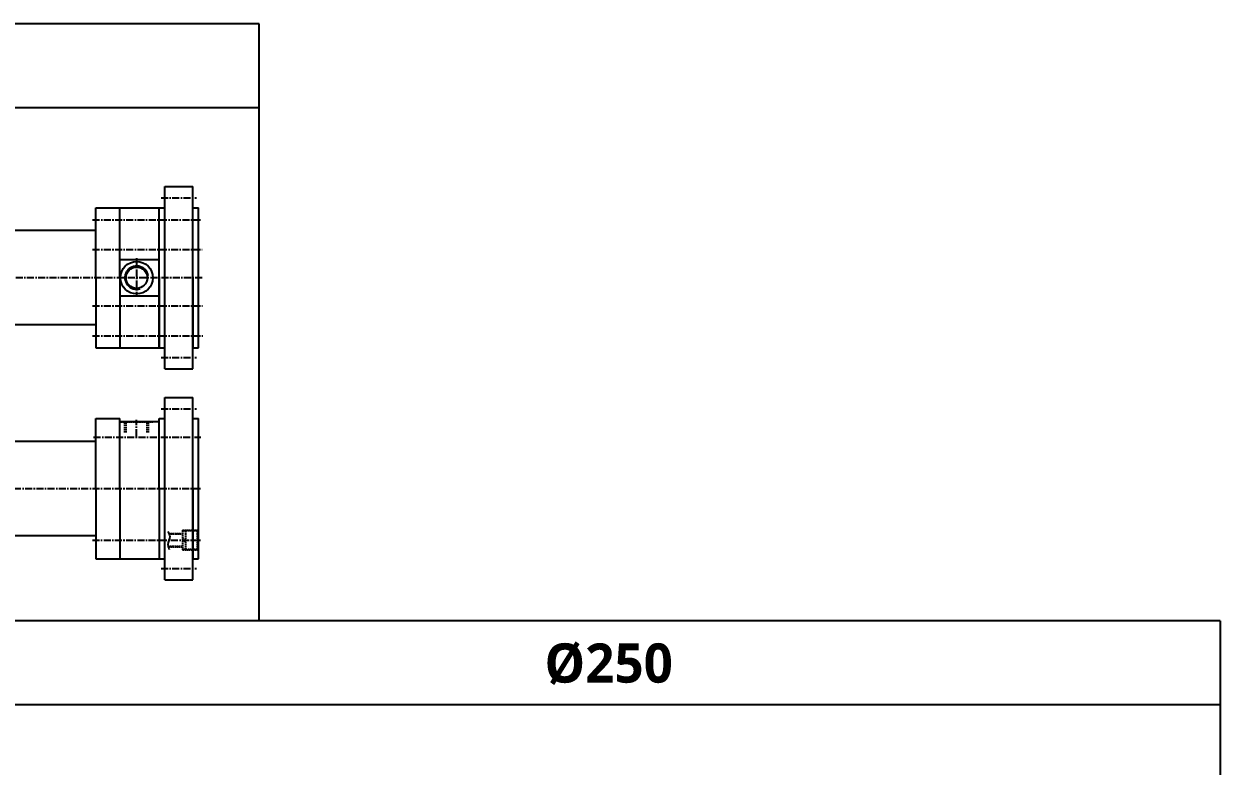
# Model space of a CAD drawing. Extents: x 0 to 8675, y 0 to 2968.
# Drawn here: x 6541 to 8675, y 1644 to 2968 of the extents above; entities that cross this region are included whole.
import ezdxf

# ---------------------------------------------------------------- set-up
doc = ezdxf.new("R2010")
doc.units = 0
doc.header["$LTSCALE"] = 5
doc.header["$MEASUREMENT"] = 0
doc.header["$PDMODE"] = 34
doc.linetypes.add('CENTERX2', pattern=[4, 2.5, -0.5, 0.5, -0.5])
doc.linetypes.add('HIDDENX2', pattern=[0.75, 0.5, -0.25])
doc.layers.get('0').update_dxf_attribs({"linetype": 'CONTINUOUS'})
doc.layers.get('Defpoints').update_dxf_attribs({"linetype": 'CONTINUOUS'})
for name, color, linetype in [('CEN', 1, 'CENTERX2'), ('DIM', 3, 'CONTINUOUS'), ('HID', 2, 'HIDDENX2'), ('ML', 3, 'CONTINUOUS'), ('테두리', 7, 'CONTINUOUS')]:
    doc.layers.add(name, color=color, linetype=linetype)
doc.styles.add('문자', font='romans.shx')

msp = doc.modelspace()

# ---------------------------------------------------------------- linework, layer by layer
for p, q in [((6960.8, 2967.8), (0, 2967.8)), ((6960.8, 1902.7), (6960.8, 2967.8)), ((6960.8, 2817.8), (0, 2817.8)), ((8674.5, 1902.7), (0, 1902.7)), ((8674.5, 1902.7), (8674.5, 0)), ((8674.5, 1752.7), (0, 1752.7))]:
    msp.add_line(p, q)
at = {"layer": 'CEN'}
for p, q in [((6785.9, 2657.4), (6849.1, 2657.4)), ((6663.9, 2618.3), (6858.2, 2618.3)), ((6663.9, 2565.3), (6859.2, 2565.3)), ((6742.4, 2549.7), (6742.4, 2480.6)), ((6859.3, 2514.9), (6151.8, 2514.9)), ((6663.9, 2464.5), (6859.9, 2464.5)), ((6663.9, 2411.5), (6860.3, 2411.5)), ((6785.9, 2372.4), (6849.1, 2372.4)), ((6742.4, 2231.9), (6742.4, 2261.4)), ((6785.9, 2281), (6849.1, 2281)), ((6665.6, 2230.3), (6857.1, 2230.3)), ((6856.1, 2138.5), (6154.1, 2138.5)), ((6663.6, 2046.7), (6857.6, 2046.7)), ((6785.9, 1996), (6849.1, 1996))]:
    msp.add_line(p, q, dxfattribs=at)
at = {"layer": 'Defpoints', "color": 0, "linetype": 'ByBlock'}
for p in [(6852.4, 2639.9), (6852.4, 2389.9), (6852.4, 2263.5), (6852.4, 2013.5)]:
    msp.add_point(p, dxfattribs=at)
at = {"layer": 'DIM'}
msp.add_open_spline([(6797.7, 2061.9), (6799.5, 2059), (6803.6, 2051.7), (6796.4, 2040.6), (6799.2, 2033.1), (6800.5, 2030.2)], degree=3, knots=[1.096526, 1.096526, 1.096526, 1.096526, 10.64695, 25.138765, 34.236691, 34.236691, 34.236691, 34.236691], dxfattribs=at)
at = {"layer": 'HID'}
for p, q in [((6713.4, 2257.5), (6713.4, 2258.5)), ((6713.4, 2257.5), (6771.4, 2257.5)), ((6721.5, 2238.5), (6721.5, 2257.5)), ((6723.4, 2238.5), (6723.4, 2257.5)), ((6761.4, 2238.5), (6761.4, 2257.5)), ((6763.4, 2238.5), (6763.4, 2257.5)), ((6771.4, 2257.5), (6771.4, 2258.5)), ((6799.6, 2058.7), (6824.3, 2058.7)), ((6800, 2057.7), (6824.3, 2057.7)), ((6824.3, 2064.2), (6824.3, 2029.2)), ((6824.3, 2064.2), (6852.4, 2064.2)), ((6850.9, 2063.2), (6824.3, 2063.2)), ((6824.3, 2051.3), (6829.9, 2045.9)), ((6824.3, 2048.2), (6829.9, 2042.8)), ((6829.9, 2030.2), (6829.9, 2063.2)), ((6850.9, 2030.2), (6850.9, 2063.2)), ((6850.9, 2063.2), (6851.9, 2062.2)), ((6851.9, 2031.2), (6851.9, 2062.2)), ((6798.5, 2035.7), (6824.3, 2035.7)), ((6798.8, 2034.7), (6824.3, 2034.7)), ((6850.9, 2030.2), (6824.3, 2030.2)), ((6824.3, 2029.2), (6852.4, 2029.2)), ((6850.9, 2030.2), (6851.9, 2031.2))]:
    msp.add_line(p, q, dxfattribs=at)
at = {"layer": 'ML'}
for p, q in [((6792.4, 2352.4), (6792.4, 2677.4)), ((6792.4, 2677.4), (6842.4, 2677.4)), ((6842.4, 2352.4), (6842.4, 2677.4)), ((6669.4, 2514.9), (6669.4, 2639.9)), ((6669.4, 2639.9), (6782.4, 2639.9)), ((6669.4, 2514.9), (6669.4, 2639.9)), ((6669.4, 2514.9), (6669.4, 2639.9)), ((6712.4, 2514.9), (6712.4, 2639.9)), ((6712.4, 2514.9), (6712.4, 2639.9)), ((6712.4, 2514.9), (6712.4, 2637.8)), ((6712.4, 2514.9), (6712.4, 2637.8)), ((6712.4, 2514.9), (6712.4, 2637.8)), ((6782.4, 2389.9), (6782.4, 2639.9)), ((6782.4, 2514.9), (6782.4, 2639.9)), ((6782.4, 2639.9), (6792.4, 2639.9)), ((6782.4, 2514.9), (6782.4, 2634.9)), ((6782.4, 2514.9), (6782.4, 2634.9)), ((6782.4, 2514.9), (6782.4, 2634.9)), ((6782.4, 2514.9), (6782.4, 2634.9)), ((6842.4, 2639.9), (6852.4, 2639.9)), ((6852.4, 2389.9), (6852.4, 2639.9)), ((6669.4, 2598.9), (6485.4, 2598.9)), ((6712.4, 2547.3), (6782.4, 2547.3)), ((6782.4, 2514.9), (6782.4, 2548.8)), ((6669.4, 2514.9), (6669.4, 2389.9)), ((6669.4, 2514.9), (6669.4, 2389.9)), ((6669.4, 2514.9), (6669.4, 2389.9)), ((6669.4, 2514.9), (6669.4, 2389.9)), ((6712.4, 2514.9), (6712.4, 2392)), ((6712.4, 2514.9), (6712.4, 2389.9)), ((6712.4, 2514.9), (6712.4, 2392)), ((6712.4, 2514.9), (6712.4, 2389.9)), ((6712.4, 2514.9), (6712.4, 2389.9)), ((6782.4, 2514.9), (6782.4, 2389.9)), ((6782.4, 2514.9), (6782.4, 2389.9)), ((6782.4, 2514.9), (6782.4, 2389.9)), ((6782.4, 2514.9), (6782.4, 2389.9)), ((6782.4, 2514.9), (6782.4, 2389.9)), ((6782.4, 2514.9), (6782.4, 2389.9)), ((6842.4, 2514.9), (6842.4, 2389.9)), ((6712.4, 2482.5), (6782.4, 2482.5)), ((6669.4, 2430.9), (6485.4, 2430.9)), ((6669.4, 2389.9), (6782.4, 2389.9)), ((6782.4, 2389.9), (6792.4, 2389.9)), ((6842.4, 2389.9), (6852.4, 2389.9)), ((6792.4, 2352.4), (6842.4, 2352.4)), ((6792.4, 1976), (6792.4, 2301)), ((6792.4, 2301), (6842.4, 2301)), ((6842.4, 1976), (6842.4, 2301)), ((6669.4, 2263.5), (6712.4, 2263.5)), ((6669.4, 2138.5), (6669.4, 2263.5)), ((6669.4, 2138.5), (6669.4, 2263.5)), ((6712.4, 2138.5), (6712.4, 2263.5)), ((6712.4, 2138.5), (6712.4, 2261.4)), ((6712.4, 2138.5), (6712.4, 2261.4)), ((6782.4, 2138.5), (6782.4, 2263.5)), ((6782.4, 2263.5), (6792.4, 2263.5)), ((6842.4, 2263.5), (6852.4, 2263.5)), ((6852.4, 2013.5), (6852.4, 2263.5)), ((6712.4, 2258.5), (6782.4, 2258.5)), ((6782.4, 2138.5), (6782.4, 2258.5)), ((6782.4, 2138.5), (6782.4, 2258.5)), ((6782.4, 2138.5), (6782.4, 2258.5)), ((6782.4, 2138.5), (6782.4, 2258.5)), ((6669.4, 2222.5), (6485.4, 2222.5)), ((6782.4, 2138.5), (6782.4, 2172.4)), ((6669.4, 2138.5), (6669.4, 2013.5)), ((6712.4, 2138.5), (6712.4, 2015.6)), ((6712.4, 2138.5), (6712.4, 2013.5)), ((6712.4, 2138.5), (6712.4, 2015.6)), ((6782.4, 2138.5), (6782.4, 2013.5)), ((6782.4, 2138.5), (6782.4, 2013.5)), ((6782.4, 2138.5), (6782.4, 2013.5)), ((6782.4, 2138.5), (6782.4, 2013.5)), ((6782.4, 2138.5), (6782.4, 2013.5)), ((6782.4, 2138.5), (6782.4, 2013.5)), ((6842.4, 2138.5), (6842.4, 2013.5)), ((6669.4, 2054.5), (6485.4, 2054.5)), ((6669.4, 2013.5), (6782.4, 2013.5)), ((6782.4, 2013.5), (6792.4, 2013.5)), ((6842.4, 2013.5), (6852.4, 2013.5)), ((6792.4, 1976), (6842.4, 1976))]:
    msp.add_line(p, q, dxfattribs=at)
for radius in [29, 19]:
    msp.add_circle((6742.4, 2514.9), radius, dxfattribs=at)
at = {"layer": '테두리'}
msp.add_arc((6742.4, 2514.9), 20.9, 9.4388, 287.899, dxfattribs=at)

# ---------------------------------------------------------------- texts
at = {"insert": (7469.7, 1862.4), "char_height": 70, "attachment_point": 1, "style": '문자'}
msp.add_mtext_dynamic_manual_height_columns('{\\fMalgun Gothic|b1|i0|c129|p50;%%C250}', width=124.533, gutter_width=16, heights=[-75.6], dxfattribs=at)

doc.saveas('drawing.dxf')
